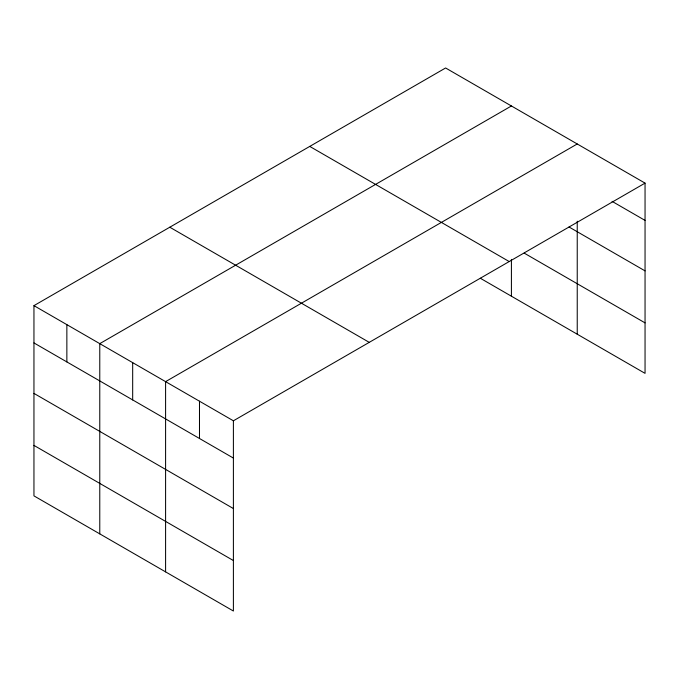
<?xml version="1.0" encoding="UTF-8"?>
<svg xmlns="http://www.w3.org/2000/svg" width="679" height="679" viewBox="0 0 679 679"><rect width="100%" height="100%" fill="white"/><g stroke="black" fill="none" stroke-linecap="round" stroke-linejoin="round"><path stroke-width="1.02" d="M645.05 183.126L233.398 420.793L233.398 611.024L33.95 495.874L33.95 305.643L445.602 67.976L645.05 183.126L645.05 373.357L480.333 278.263M511.414 105.975L99.771 343.642L99.771 533.872M577.235 143.973L165.591 381.64L165.591 571.871M612.059 201.357L645.05 220.403M569.01 226.981L645.05 270.879M524.213 253.123L645.05 322.881M309.751 146.409L509.208 261.559M169.792 227.21L369.249 342.36M33.95 305.643L233.398 420.793M33.95 342.92L233.398 458.07M33.95 393.396L233.398 508.546M33.95 445.399L233.398 560.548M577.235 221.218L577.235 334.212M511.414 259.403L511.414 296.205M199.49 401.213L199.49 438.498M132.677 362.637L132.677 399.923M66.856 324.638L66.856 361.915"/></g></svg>
